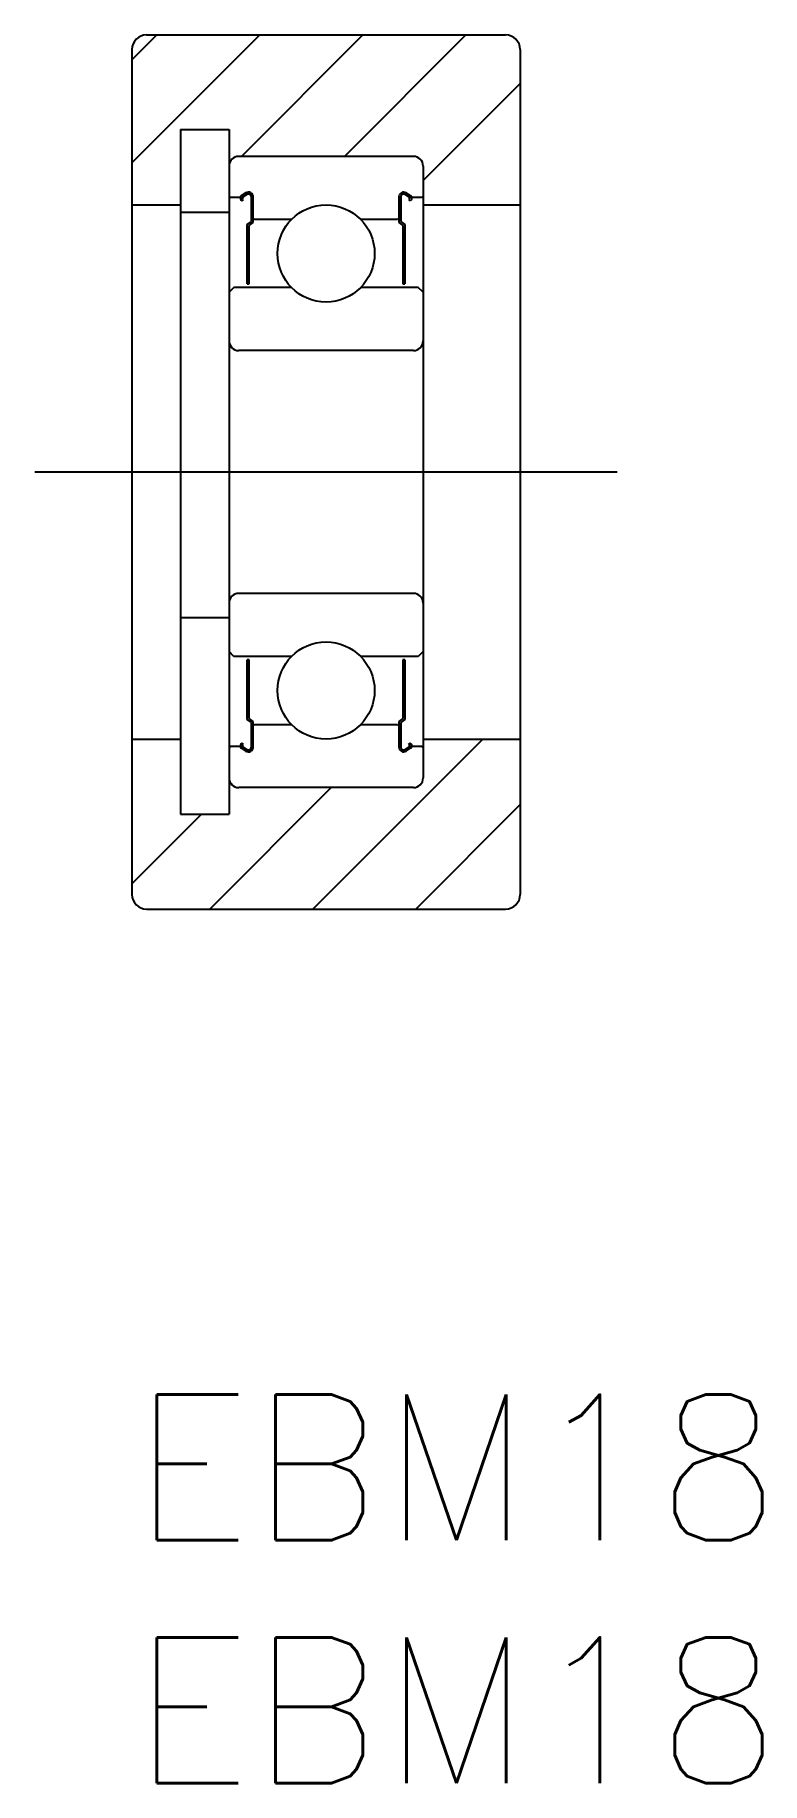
# Model space of a CAD drawing. Extents: x -2 to 13, y -8 to 28.
import ezdxf

# ---------------------------------------------------------------- set-up
doc = ezdxf.new("R2010")
doc.units = 0
doc.header["$LTSCALE"] = 0.5
doc.linetypes.add('CENTER', pattern=[50.8, 31.75, -6.35, 6.35, -6.35])
for name, color, linetype in [('MSM_CENTER', 1, 'CENTER'), ('MSM_CONTINUOUS', 7, 'CONTINUOUS'), ('MSM_NARROW', 5, 'CONTINUOUS'), ('MSM_PART_NUMBER', 7, 'CONTINUOUS')]:
    doc.layers.add(name, color=color, linetype=linetype)
doc.styles.get("Standard").update_dxf_attribs({"font": 'txt.shx', "height": 3, "bigfont": 'bigfont.shx'})

# ---------------------------------------------------------------- blocks, each defined once
blk = doc.blocks.new('*U2')
at = {"layer": 'MSM_PART_NUMBER'}
blk.add_text('EBM18', height=3, dxfattribs=at).set_placement((0, -3))
blk = doc.blocks.new('*U3')
at = {"layer": 'MSM_PART_NUMBER'}
blk.add_text('EBM18', height=3, dxfattribs=at).set_placement((0, -8))

msp = doc.modelspace()

# ---------------------------------------------------------------- linework, layer by layer
at = {"layer": 'MSM_CENTER'}
msp.add_line((-2, 19), (10, 19), dxfattribs=at)
at = {"layer": 'MSM_CONTINUOUS'}
for p, q in [((0.3, 28), (7.7, 28)), ((0, 27.7), (0, 10.3)), ((8, 27.7), (8, 10.3)), ((1, 26.05), (2, 26.05)), ((1, 26.05), (1, 11.95)), ((2, 26.05), (2, 11.95)), ((5.8, 25.5), (2.2, 25.5)), ((6, 25.3), (6, 12.7)), ((0, 24.5), (1, 24.5)), ((2, 24.68), (2.03, 24.65)), ((2.23, 24.65), (2.03, 24.65)), ((2.27, 24.582), (2.245, 24.607)), ((2.345, 24.746), (2.252, 24.684)), ((2.27, 24.582), (2.298, 24.611)), ((2.298, 24.611), (2.273, 24.636)), ((2.367, 24.713), (2.274, 24.651)), ((2.46, 24.16), (2.46, 24.663)), ((2.5, 24.14), (2.5, 24.663)), ((5.5, 24.663), (5.5, 24.14)), ((5.54, 24.663), (5.54, 24.16)), ((5.726, 24.651), (5.633, 24.713)), ((5.748, 24.684), (5.655, 24.746)), ((5.727, 24.636), (5.702, 24.611)), ((5.702, 24.611), (5.73, 24.582)), ((5.755, 24.607), (5.73, 24.582)), ((5.97, 24.65), (5.77, 24.65)), ((6, 24.68), (5.97, 24.65)), ((6, 24.5), (8, 24.5)), ((1, 24.35), (2, 24.35)), ((2.376, 24.098), (2.46, 24.16)), ((2.416, 24.078), (2.5, 24.14)), ((2.53, 24.2), (2.5, 24.23)), ((3.286, 24.2), (2.53, 24.2)), ((5.47, 24.2), (4.714, 24.2)), ((5.5, 24.23), (5.47, 24.2)), ((5.5, 24.14), (5.584, 24.078)), ((5.54, 24.16), (5.624, 24.098)), ((2.376, 22.872), (2.376, 24.098)), ((2.416, 22.872), (2.416, 24.078)), ((5.584, 24.078), (5.584, 22.872)), ((5.624, 24.098), (5.624, 22.872)), ((2.1, 22.8), (2, 22.7)), ((3.286, 22.8), (2.1, 22.8)), ((2.376, 22.872), (2.416, 22.872)), ((5.9, 22.8), (4.714, 22.8)), ((5.584, 22.872), (5.624, 22.872)), ((6, 22.7), (5.9, 22.8)), ((5.8, 21.5), (2.2, 21.5)), ((5.8, 16.5), (2.2, 16.5)), ((1, 16), (2, 16)), ((2.1, 15.2), (2, 15.3)), ((3.286, 15.2), (2.1, 15.2)), ((2.376, 13.902), (2.376, 15.128)), ((2.416, 15.128), (2.376, 15.128)), ((2.416, 13.922), (2.416, 15.128)), ((5.9, 15.2), (4.714, 15.2)), ((5.584, 15.128), (5.584, 13.922)), ((5.624, 15.128), (5.584, 15.128)), ((5.624, 15.128), (5.624, 13.902)), ((6, 15.3), (5.9, 15.2)), ((2.46, 13.84), (2.376, 13.902)), ((2.5, 13.86), (2.416, 13.922)), ((2.46, 13.337), (2.46, 13.839)), ((2.5, 13.337), (2.5, 13.86)), ((2.5, 13.77), (2.53, 13.8)), ((2.53, 13.8), (3.286, 13.8)), ((4.714, 13.8), (5.47, 13.8)), ((5.47, 13.8), (5.5, 13.77)), ((5.584, 13.922), (5.5, 13.86)), ((5.5, 13.86), (5.5, 13.337)), ((5.624, 13.902), (5.54, 13.84)), ((5.54, 13.839), (5.54, 13.337)), ((0, 13.5), (1, 13.5)), ((2, 13.32), (2.03, 13.35)), ((2.03, 13.35), (2.23, 13.35)), ((2.245, 13.393), (2.27, 13.418)), ((2.298, 13.389), (2.27, 13.418)), ((2.273, 13.364), (2.298, 13.389)), ((2.274, 13.349), (2.367, 13.287)), ((5.633, 13.287), (5.726, 13.349)), ((5.702, 13.389), (5.73, 13.418)), ((5.702, 13.389), (5.727, 13.364)), ((5.755, 13.393), (5.73, 13.418)), ((5.77, 13.35), (5.97, 13.35)), ((6, 13.32), (5.97, 13.35)), ((6, 13.5), (8, 13.5)), ((2.252, 13.316), (2.345, 13.254)), ((5.655, 13.254), (5.748, 13.316)), ((5.8, 12.5), (2.2, 12.5)), ((1, 11.95), (2, 11.95)), ((0.3, 10), (7.7, 10))]:
    msp.add_line(p, q, dxfattribs=at)
for centre in [(4, 23.5), (4, 14.5)]:
    msp.add_circle(centre, 1, dxfattribs=at)
for centre, radius, start, end in [((0.3, 27.7), 0.3, 90, 180), ((7.7, 27.7), 0.3, 0, 90), ((2.2, 25.3), 0.2, 90, 180), ((5.8, 25.3), 0.2, 0, 90), ((2.28, 24.643), 0.05, 123.5192, 226.0607), ((2.28, 24.643), 0.01, 123.5173, 226.0606), ((2.4, 24.663), 0.1, 0, 123.5193), ((2.4, 24.663), 0.06, 0, 123.519), ((5.6, 24.663), 0.1, 56.4807, 179.9999), ((5.6, 24.663), 0.06, 56.481, 179.9999), ((5.72, 24.643), 0.01, 313.9392, 56.4827), ((5.72, 24.643), 0.05, 313.9392, 56.4807), ((2.2, 21.7), 0.2, 180, 270), ((5.8, 21.7), 0.2, 270, 0), ((2.2, 16.3), 0.2, 90, 180), ((5.8, 16.3), 0.2, 0, 90), ((2.28, 13.357), 0.05, 133.939, 236.4802), ((2.28, 13.357), 0.01, 133.9374, 236.4796), ((2.4, 13.337), 0.1, 236.4805, 0), ((2.4, 13.337), 0.06, 236.4806, 0), ((5.6, 13.337), 0.1, 179.9999, 303.5193), ((5.6, 13.337), 0.06, 179.9999, 303.5193), ((5.72, 13.357), 0.01, 303.5203, 46.0625), ((5.72, 13.357), 0.05, 303.5195, 46.061), ((2.2, 12.7), 0.2, 180, 270), ((5.8, 12.7), 0.2, 270, 0), ((0.3, 10.3), 0.3, 180, 270), ((7.7, 10.3), 0.3, 270, 0)]:
    msp.add_arc(centre, radius, start, end, dxfattribs=at)
at = {"layer": 'MSM_NARROW'}
for p, q in [((0, 27.485), (0.515, 28)), ((0, 25.364), (2.636, 28)), ((2.257, 25.5), (4.757, 28)), ((4.379, 25.5), (6.879, 28)), ((6, 25), (8, 27)), ((3.728, 10), (7.228, 13.5)), ((1.607, 10), (4.107, 12.5)), ((0, 10.515), (1.435, 11.95)), ((5.849, 10), (8, 12.151))]:
    msp.add_line(p, q, dxfattribs=at)

# ---------------------------------------------------------------- block references
at = {"layer": 'MSM_CONTINUOUS'}
for name in ['*U2', '*U3']:
    msp.add_blockref(name, (0, 0), dxfattribs=at)

doc.saveas('drawing.dxf')
